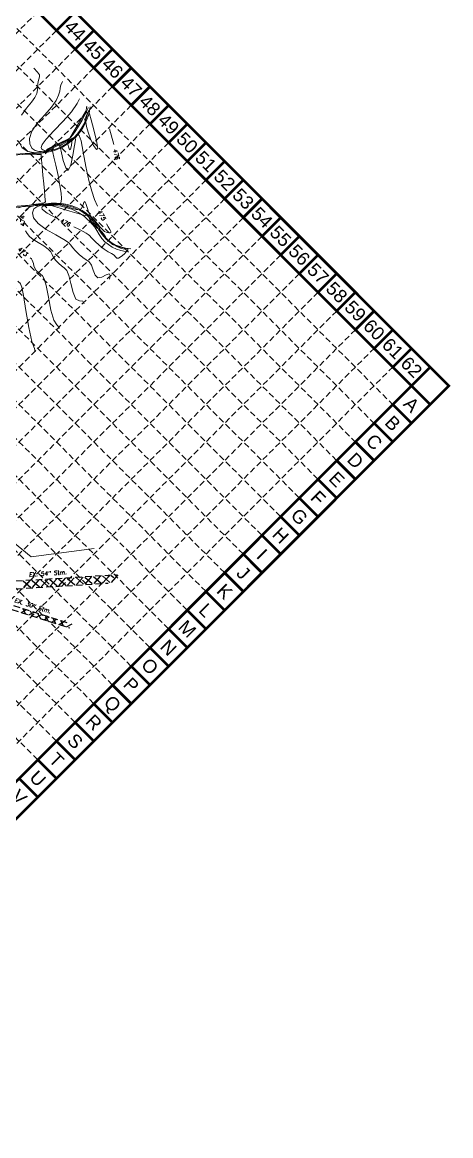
# Model space of a CAD drawing. Header units: inches. Extents: x 4334 to 5439, y 4649 to 5754.
# Drawn here: x 5196 to 5439, y 4649 to 5281 of the extents above; entities that cross this region are included whole.
import ezdxf
from ezdxf.enums import TextEntityAlignment as Align

# ---------------------------------------------------------------- set-up
doc = ezdxf.new("R2010")
doc.units = ezdxf.units.IN
doc.header["$LTSCALE"] = 30
doc.header["$MEASUREMENT"] = 0
for name, pattern in [('HIDDEN', [0.375, 0.25, -0.125]), ('HIDDEN2', [0.1875, 0.125, -0.0625]), ('PHANTOM2 Long', [1.875, 1.25, -0.125, 0.125, -0.125, 0.125, -0.125])]:
    doc.linetypes.add(name, pattern=pattern)
for name, color, linetype in [('BASE', 7, 'Continuous'), ('CURB', 6, 'Continuous'), ('EC', 15, 'Continuous'), ('GRID', 254, 'HIDDEN'), ('ROW', 1, 'PHANTOM2 Long'), ('SW_PIPE_EXIST', 7, 'HIDDEN2'), ('SW_PIPE_EXST_ANNO', 7, 'Continuous')]:
    doc.layers.add(name, color=color, linetype=linetype)
doc.styles.add('C80', font='SIMPLEX.shx', dxfattribs={"height": 0.04})
doc.styles.get("Standard").update_dxf_attribs({"font": 'ARIAL.TTF'})

msp = doc.modelspace()

# ---------------------------------------------------------------- linework, layer by layer
at = {"layer": 'BASE', "color": 9}
msp.add_line((5416.52, 5074.46), (5013.47, 4671.41), dxfattribs=at)
at = {"layer": 'BASE', "const_width": 1.5}
for points in [[(4334.64, 5329.02), (5013.47, 4650.2), (5437.73, 5074.46), (4758.91, 5753.28)], [(4355.86, 5329.02), (5013.47, 4671.41), (5416.52, 5074.46), (4758.91, 5732.07)]]:
    msp.add_lwpolyline(points, close=True, dxfattribs=at)
for points in [[(5214.99, 5275.99), (5225.6, 5286.59)], [(5225.6, 5265.38), (5236.21, 5275.99)], [(5236.21, 5254.77), (5246.81, 5265.38)], [(5246.81, 5244.17), (5257.42, 5254.77)], [(5257.42, 5233.56), (5268.02, 5244.17)], [(5268.02, 5222.95), (5278.63, 5233.56)], [(5278.63, 5212.35), (5289.24, 5222.95)], [(5289.24, 5201.74), (5299.84, 5212.35)], [(5299.84, 5191.13), (5310.45, 5201.74)], [(5310.45, 5180.53), (5321.06, 5191.13)], [(5321.06, 5169.92), (5331.66, 5180.53)], [(5331.66, 5159.31), (5342.27, 5169.92)], [(5342.27, 5148.71), (5352.88, 5159.31)], [(5352.88, 5138.1), (5363.48, 5148.71)], [(5363.48, 5127.49), (5374.09, 5138.1)], [(5374.09, 5116.89), (5384.7, 5127.49)], [(5384.7, 5106.28), (5395.3, 5116.89)], [(5395.3, 5095.68), (5405.91, 5106.28)], [(5405.91, 5085.07), (5416.52, 5095.68)], [(5416.52, 5074.46), (5427.12, 5085.07)], [(5427.12, 5063.86), (5416.52, 5074.46)], [(5427.12, 5063.86), (5437.73, 5074.46)], [(5416.52, 5053.25), (5405.91, 5063.86)], [(5405.91, 5042.64), (5395.3, 5053.25)], [(5395.3, 5032.04), (5384.7, 5042.64)], [(5384.7, 5021.43), (5374.09, 5032.04)], [(5374.09, 5010.82), (5363.48, 5021.43)], [(5363.48, 5000.22), (5352.88, 5010.82)], [(5352.88, 4989.61), (5342.27, 5000.22)], [(5342.27, 4979), (5331.66, 4989.61)], [(5331.66, 4968.4), (5321.06, 4979)], [(5321.06, 4957.79), (5310.45, 4968.4)], [(5310.45, 4947.18), (5299.84, 4957.79)], [(5299.84, 4936.58), (5289.24, 4947.18)], [(5289.24, 4925.97), (5278.63, 4936.58)], [(5278.63, 4915.36), (5268.02, 4925.97)], [(5268.02, 4904.76), (5257.42, 4915.36)], [(5257.42, 4894.15), (5246.81, 4904.76)], [(5246.81, 4883.54), (5236.21, 4894.15)], [(5236.21, 4872.94), (5225.6, 4883.54)], [(5225.6, 4862.33), (5214.99, 4872.94)], [(5214.99, 4851.72), (5204.39, 4862.33)], [(5204.39, 4841.12), (5193.78, 4851.72)]]:
    msp.add_lwpolyline(points, dxfattribs=at)
at = {"layer": 'CURB', "color": 7, "lineweight": 0}
for p, q in [((5206.2, 5206.88), (5182.19, 5205.21)), ((5206.23, 5206.38), (5182.22, 5204.72)), ((5209.14, 5206.81), (5206.23, 5206.38)), ((5183.56, 5175.58), (5208.83, 5177.63)), ((5183.6, 5175.08), (5208.87, 5177.13))]:
    msp.add_line(p, q, dxfattribs=at)
for points in [[(5207.86, 5207.39, 0.322259), (5232.66, 5228.74), (5232.79, 5229.32), (5233.83, 5231.56)], [(5253.68, 5151.89, -0.212472), (5239.12, 5163, 0.320015), (5209.23, 5177.17), (5209.14, 5176.51, -0.291303), (5237.89, 5162.56, 0.253228), (5254.08, 5150.61, 0.253228)]]:
    msp.add_lwpolyline(points, format="xyb", dxfattribs=at)
for centre, radius, start, end in [((5204.42, 5236.33), 29.9, 279.09212, 352.86658), ((5214.24, 5148.34), 29.78, 53.21428, 100.46021), ((5215.4, 5149.9), 27.84, 32.71803, 53.208), ((5257.17, 5171.8), 19.59, 200.4674, 269.83881)]:
    msp.add_arc(centre, radius, start, end, dxfattribs=at)
at = {"layer": 'EC', "color": 43, "lineweight": 0, "flags": 128}
for points in [[(5202.12, 5254.67), (5204.31, 5252.33), (5205.3, 5250.85), (5205.37, 5249.63), (5204.98, 5248.4), (5204.55, 5247.1), (5204.37, 5245.67), (5204.34, 5244.08), (5204.22, 5242.31), (5203.78, 5240.32), (5202.75, 5238.02), (5200.86, 5235.27), (5198.05, 5231.97), (5195.09, 5228.06)], [(5193.37, 5213.33), (5195.6, 5209.49), (5198.71, 5207.43), (5202, 5206.73), (5204.65, 5206.68), (5206.09, 5206.68), (5206.68, 5206.66), (5206.98, 5206.66), (5207.46, 5206.7), (5208.05, 5206.78), (5208.59, 5206.87), (5208.93, 5206.95), (5209.17, 5207.04), (5209.46, 5207.19), (5209.92, 5207.42), (5210.55, 5207.73), (5211.34, 5208.11), (5212.24, 5208.55), (5212.99, 5208.91), (5213.32, 5209.04), (5213.04, 5208.85), (5212.45, 5208.48), (5211.98, 5208.13), (5211.94, 5207.95), (5212.18, 5207.9), (5212.49, 5207.92), (5212.69, 5207.8), (5212.97, 5206.84), (5213.56, 5204.24), (5214.61, 5199.54), (5215.86, 5193.72), (5216.95, 5188.11), (5217.61, 5183.79), (5217.84, 5180.79), (5217.74, 5178.91), (5217.36, 5177.92), (5216.61, 5177.54), (5215.36, 5177.47), (5213.6, 5177.48), (5211.69, 5177.5), (5210.13, 5177.51), (5209.2, 5177.5), (5208.47, 5177.43), (5207.32, 5177.29), (5205.34, 5177.06), (5202.92, 5176.68), (5200.69, 5176.12), (5199.11, 5175.36), (5198.06, 5174.44), (5197.27, 5173.45)], [(5195.54, 5205.8), (5197.55, 5205.81), (5198.98, 5205.83), (5200.05, 5205.83), (5201.13, 5205.81), (5202.46, 5205.78), (5203.86, 5205.74), (5204.99, 5205.72), (5205.64, 5205.72), (5205.91, 5205.73), (5206.01, 5205.75), (5206.09, 5205.75), (5206.16, 5205.76), (5206.21, 5205.75), (5206.23, 5205.62), (5206.29, 5204.82), (5206.47, 5202.66), (5206.83, 5198.77), (5207.29, 5193.89), (5207.75, 5189.02), (5208.14, 5185.01), (5208.42, 5182.01), (5208.61, 5180.01), (5208.68, 5178.91), (5208.45, 5178.43), (5207.74, 5178.22), (5206.43, 5177.97), (5204.81, 5177.69), (5203.26, 5177.43), (5202.01, 5177.22), (5200.71, 5177.04), (5198.9, 5176.82), (5196.3, 5176.43), (5193.46, 5175.43)], [(5243.37, 5166.43), (5244.4, 5164.67), (5245.25, 5163.12), (5245.75, 5161.99), (5245.76, 5161.43), (5245.39, 5161.29), (5244.75, 5161.34), (5243.98, 5161.42), (5243.11, 5161.61), (5242.18, 5162.07), (5241.23, 5162.86), (5240.34, 5163.82), (5239.62, 5164.71), (5239.11, 5165.34), (5238.68, 5165.87), (5238.16, 5166.49), (5237.43, 5167.35), (5236.54, 5168.35), (5235.61, 5169.34), (5234.74, 5170.26), (5233.92, 5171.38), (5233.13, 5173.09), (5232.37, 5175.53), (5231.68, 5177.88), (5231.08, 5179.07), (5230.6, 5178.41), (5230.04, 5176.68), (5229.18, 5175.04), (5227.85, 5174.37), (5226.13, 5174.52), (5224.14, 5175.09), (5222.04, 5175.73), (5220.1, 5176.3), (5218.64, 5176.75), (5217.79, 5177.03), (5217.14, 5177.17), (5216.11, 5177.24), (5214.33, 5177.29), (5212.23, 5177.32), (5210.44, 5177.32), (5209.38, 5177.26), (5208.65, 5177.14), (5207.62, 5176.97), (5205.88, 5176.7), (5203.85, 5176.06), (5202.14, 5174.76), (5201.36, 5172.59), (5202.01, 5169.75), (5204.57, 5166.52), (5209.19, 5163.18), (5214.6, 5160.08), (5219.2, 5157.52), (5221.81, 5155.72), (5223.09, 5154.32), (5224.1, 5152.85), (5225.71, 5150.98), (5227.78, 5148.97), (5229.94, 5147.22), (5231.89, 5145.96), (5233.54, 5144.71), (5234.85, 5142.85), (5235.86, 5140.05), (5236.94, 5137.24), (5238.52, 5135.66), (5240.81, 5136.09), (5243.23, 5137.42), (5244.97, 5138.04), (5245.44, 5136.78), (5245.09, 5134.89)], [(5224.89, 5164.59), (5227.64, 5163.22), (5230.08, 5161.99), (5231.89, 5161.02), (5232.94, 5160.36), (5233.7, 5159.64), (5234.82, 5158.42), (5236.79, 5156.43), (5239.32, 5154.08), (5241.97, 5151.95), (5244.35, 5150.48), (5246.29, 5149.47), (5247.7, 5148.59), (5248.57, 5147.63), (5249.26, 5146.91), (5250.19, 5146.87), (5251.66, 5147.77), (5253.34, 5149.21), (5254.74, 5150.58), (5255.46, 5151.45), (5255.46, 5151.92), (5254.8, 5152.26), (5253.57, 5152.65), (5252.03, 5153.12), (5250.49, 5153.59), (5249.2, 5154.01), (5248.23, 5154.34), (5247.58, 5154.5), (5247.2, 5154.5), (5246.88, 5154.55), (5246.33, 5154.94), (5245.39, 5155.81), (5244.31, 5156.93), (5243.44, 5157.91), (5243.03, 5158.51), (5242.81, 5158.95), (5242.42, 5159.6), (5241.6, 5160.68), (5240.55, 5161.92), (5239.58, 5162.95), (5238.93, 5163.49), (5238.52, 5163.7), (5238.23, 5163.82), (5237.9, 5164.07), (5237.44, 5164.57), (5236.75, 5165.37), (5235.79, 5166.49), (5234.77, 5167.72), (5233.98, 5168.78), (5233.62, 5169.48), (5233.51, 5169.91), (5233.41, 5170.26), (5233.12, 5170.65), (5232.71, 5171.02), (5232.29, 5171.25), (5231.95, 5171.27), (5231.63, 5171.19), (5231.2, 5171.14), (5230.49, 5171.26), (5229.1, 5171.65), (5226.55, 5172.4), (5222.64, 5173.55), (5218.28, 5174.83), (5214.66, 5175.94), (5212.65, 5176.63), (5211.81, 5176.97), (5211.41, 5177.12), (5210.86, 5177.18), (5210.19, 5177.19), (5209.61, 5177.14), (5209.26, 5177.03), (5209.01, 5176.88), (5208.67, 5176.73), (5208.12, 5176.59), (5207.47, 5176.4), (5206.93, 5176.06), (5206.69, 5175.5), (5206.96, 5174.71), (5207.95, 5173.68), (5209.78, 5172.45), (5212.23, 5171.05), (5214.99, 5169.59)], [(5197.43, 5162.35), (5198.37, 5160.78), (5199.68, 5159.17), (5201.7, 5157.47), (5204.59, 5155.66), (5207.74, 5153.82), (5210.34, 5152.05), (5211.83, 5150.42), (5212.62, 5148.86), (5213.38, 5147.24), (5214.63, 5145.52), (5216.24, 5143.86), (5217.92, 5142.49), (5219.44, 5141.43), (5220.78, 5139.95), (5221.99, 5137.11), (5223.12, 5132.44), (5224.38, 5127.33), (5226, 5123.66), (5228.04, 5122.58), (5229.87, 5122.43), (5230.7, 5120.87)], [(5200.13, 5147.11), (5200.73, 5146.46), (5201.26, 5145.74), (5201.65, 5144.87), (5201.9, 5143.8), (5202.16, 5142.59), (5202.66, 5141.28), (5203.55, 5139.96), (5204.69, 5138.74), (5205.89, 5137.76), (5206.98, 5136.91), (5208.03, 5135.2), (5209.13, 5131.37), (5210.38, 5124.82), (5211.82, 5117.42), (5213.48, 5111.65), (5215.26, 5109.06), (5216.51, 5107.45), (5216.51, 5107.03)], [(5193.07, 5133.74), (5193.38, 5133.4), (5193.72, 5133.08), (5194.11, 5132.79), (5194.6, 5132.32), (5195.29, 5130.43), (5196.27, 5125.63), (5197.64, 5117.21), (5199.25, 5107.51), (5200.96, 5099.64), (5202.48, 5095.54), (5202.88, 5093.74)]]:
    msp.add_lwpolyline(points, dxfattribs=at)
at = {"layer": 'EC', "color": 43, "lineweight": 0}
for points in [[(5218.37, 5247.03), (5218.32, 5246.94), (5217.64, 5245.62), (5217.3, 5244.43), (5217.12, 5243.15), (5216.85, 5241.51), (5216.18, 5239.24), (5214.77, 5236.28), (5212.21, 5232.6), (5208.41, 5228.23), (5204.29, 5223.54), (5201.06, 5218.94), (5199.65, 5214.82), (5199.84, 5211.47), (5201.11, 5209.11), (5202.98, 5207.87), (5204.92, 5207.43), (5206.44, 5207.35), (5207.18, 5207.25), (5207.38, 5207.12), (5207.44, 5207.03), (5207.65, 5207), (5208.01, 5207.05), (5208.4, 5207.15), (5208.77, 5207.31), (5209.3, 5207.6), (5210.23, 5208.09), (5211.76, 5208.85), (5213.85, 5209.89), (5216.45, 5211.15), (5219.39, 5212.6), (5222.25, 5214.02), (5224.5, 5215.16), (5225.78, 5215.88), (5226.33, 5216.28), (5226.53, 5216.56), (5226.69, 5216.87), (5226.83, 5217.14), (5226.9, 5217.25), (5226.85, 5217.13), (5226.73, 5216.87), (5226.61, 5216.62), (5226.56, 5216.48), (5226.62, 5216.54), (5226.84, 5216.85), (5227.27, 5217.21), (5227.96, 5216.51), (5228.93, 5213.39), (5230.21, 5207.04), (5231.71, 5198.9), (5233.33, 5190.99), (5234.97, 5184.85), (5236.62, 5180.19), (5238.27, 5176.28)], [(5228.14, 5237.26), (5226.78, 5234.55), (5223.57, 5229.93), (5218.76, 5224.49), (5213.48, 5219.02), (5209.17, 5214.41), (5206.9, 5211.35), (5206.3, 5209.6), (5206.63, 5208.73), (5207.25, 5208.31), (5207.85, 5208.13), (5208.24, 5208.01), (5208.27, 5207.82), (5208.09, 5207.59), (5207.89, 5207.4), (5207.85, 5207.31), (5207.97, 5207.32), (5208.21, 5207.44), (5208.6, 5207.68), (5209.42, 5208.15), (5211, 5208.99), (5213.51, 5210.25), (5216.46, 5211.7), (5219.19, 5213.03), (5221.21, 5214.07), (5222.77, 5215.16), (5224.26, 5216.79), (5225.99, 5219.28), (5227.81, 5222.25), (5229.48, 5225.14), (5230.79, 5227.56), (5231.83, 5229.6), (5232.71, 5231.54), (5233.05, 5232.34)], [(5245.1, 5220.29), (5247.51, 5211.24)]]:
    msp.add_lwpolyline(points, dxfattribs=at)
msp.add_lwpolyline([(5232.29, 5233.1, 0.020742), (5231.69, 5230.31), (5222.63, 5214.95), (5209.39, 5208.54)], format="xyb", dxfattribs=at)
at = {"layer": 'EC', "color": 43, "lineweight": 0, "flags": 128}
for points in [[(5234.63, 5225.35), (5233.74, 5228.64), (5233.43, 5229.95), (5233.39, 5230.27), (5233.38, 5230.4), (5233.26, 5230.31), (5232.96, 5229.79), (5232.43, 5228.71), (5231.81, 5227.39), (5231.29, 5226.24), (5231, 5225.56), (5230.92, 5225.31), (5230.97, 5225.32), (5231.09, 5225.39), (5231.31, 5225.08), (5231.63, 5223.91), (5232.12, 5221.54), (5232.92, 5218.25), (5234.22, 5214.47), (5236.05, 5210.8), (5237.74, 5208.53), (5238.5, 5209.14), (5237.79, 5213.44), (5236.21, 5219.66), (5234.63, 5225.35)], [(5221.71, 5196.64), (5223.13, 5199.64), (5224.35, 5205.25), (5225.27, 5210.76), (5225.74, 5214), (5225.55, 5215.11), (5224.45, 5214.78), (5222.37, 5213.69), (5219.92, 5212.32), (5217.91, 5211.13), (5216.91, 5210.48), (5216.7, 5210.25), (5216.83, 5210.23), (5216.97, 5210.11), (5217.21, 5209.18), (5217.79, 5206.64), (5218.83, 5202.27), (5220.21, 5198.08), (5221.71, 5196.64)], [(5222.69, 5208.33), (5223.13, 5209.26), (5223.51, 5211), (5223.79, 5212.71), (5223.94, 5213.72), (5223.88, 5214.06), (5223.54, 5213.96), (5222.89, 5213.62), (5222.13, 5213.19), (5221.51, 5212.83), (5221.2, 5212.62), (5221.13, 5212.55), (5221.18, 5212.55), (5221.22, 5212.51), (5221.29, 5212.22), (5221.47, 5211.43), (5221.8, 5210.08), (5222.22, 5208.78), (5222.69, 5208.33)]]:
    msp.add_lwpolyline(points, close=True, dxfattribs=at)
at = {"layer": 'GRID', "color": 253, "linetype": 'HIDDEN', "ltscale": 0.45}
for p, q in [((4748.66, 5721.04), (5406.27, 5063.43)), ((4738.05, 5710.43), (5395.66, 5052.82)), ((4727.44, 5699.83), (5385.05, 5042.22)), ((4716.48, 5689.64), (5374.09, 5032.04)), ((4705.88, 5679.04), (5363.48, 5021.43)), ((4695.27, 5668.43), (5352.88, 5010.82)), ((4684.66, 5657.82), (5342.27, 5000.22)), ((4674.06, 5647.22), (5331.66, 4989.61)), ((4663.45, 5636.61), (5321.06, 4979)), ((4652.84, 5626.01), (5310.45, 4968.4)), ((4642.24, 5615.4), (5299.84, 4957.79)), ((4631.63, 5604.79), (5289.24, 4947.18)), ((4621.02, 5594.19), (5278.63, 4936.58)), ((4610.42, 5583.58), (5268.02, 4925.97)), ((4599.81, 5572.97), (5257.42, 4915.36)), ((4589.2, 5562.37), (5246.81, 4904.76)), ((4578.6, 5551.76), (5236.21, 4894.15)), ((4567.99, 5541.15), (5225.6, 4883.54)), ((4557.38, 5530.55), (5214.99, 4872.94)), ((4546.78, 5519.94), (5204.39, 4862.33)), ((5204.39, 5286.59), (4833.11, 4915.32)), ((5214.99, 5275.99), (4843.71, 4904.71)), ((5225.6, 5265.38), (4854.32, 4894.1)), ((5236.21, 5254.77), (4864.93, 4883.5)), ((5246.81, 5244.17), (4875.53, 4872.89)), ((5257.42, 5233.56), (4886.14, 4862.28)), ((5268.02, 5222.95), (4896.75, 4851.68)), ((5278.63, 5212.35), (4907.35, 4841.07)), ((5289.24, 5201.74), (4917.96, 4830.46)), ((5299.84, 5191.13), (4928.57, 4819.86)), ((5310.45, 5180.53), (4939.17, 4809.25)), ((5321.06, 5169.92), (4949.78, 4798.64)), ((5331.66, 5159.31), (4960.39, 4788.04)), ((5342.27, 5148.71), (4970.99, 4777.43)), ((5352.88, 5138.1), (4981.6, 4766.82)), ((5363.48, 5127.49), (4992.21, 4756.22)), ((5374.09, 5116.89), (5002.81, 4745.61)), ((5384.7, 5106.28), (5013.42, 4735)), ((5395.46, 5095.87), (5024.01, 4724.42)), ((5406.07, 5085.26), (5034.61, 4713.81))]:
    msp.add_line(p, q, dxfattribs=at)
at = {"layer": 'ROW', "color": 7, "lineweight": 0}
for p, q in [((5190.11, 4986.18), (5200.63, 4977.51)), ((5200.63, 4977.51), (5236.43, 4982.17))]:
    msp.add_line(p, q, dxfattribs=at)
at = {"layer": 'SW_PIPE_EXIST', "color": 5}
for p, q in [((5191.98, 4963.81), (5249.14, 4967.37)), ((5192.26, 4959.32), (5244.33, 4962.56)), ((5179.84, 4953.32), (5221.8, 4940.03)), ((5178.92, 4950.99), (5222.57, 4937.16))]:
    msp.add_line(p, q, dxfattribs=at)
at = {"layer": 'SW_PIPE_EXIST', "color": 5, "linetype": 'Continuous'}
for p, q in [((5196.14, 4963.83), (5200.38, 4960.08)), ((5196.39, 4959.83), (5200.13, 4964.08)), ((5201.13, 4964.14), (5205.37, 4960.39)), ((5201.38, 4960.15), (5205.13, 4964.39)), ((5206.12, 4964.45), (5210.36, 4960.7)), ((5206.37, 4960.46), (5210.12, 4964.7)), ((5211.11, 4964.76), (5215.35, 4961.01)), ((5211.36, 4960.77), (5215.11, 4965.01)), ((5216.1, 4965.07), (5220.34, 4961.32)), ((5216.35, 4961.08), (5220.1, 4965.32)), ((5221.09, 4965.38), (5225.34, 4961.64)), ((5221.34, 4961.39), (5225.09, 4965.63)), ((5226.08, 4965.69), (5230.33, 4961.95)), ((5226.33, 4961.7), (5230.08, 4965.94)), ((5231.08, 4966), (5235.32, 4962.26)), ((5231.32, 4962.01), (5235.07, 4966.25)), ((5236.07, 4966.31), (5240.31, 4962.57)), ((5236.31, 4962.32), (5240.06, 4966.56)), ((5241.06, 4966.62), (5245.3, 4962.88)), ((5241.3, 4962.63), (5245.05, 4966.87)), ((5246.05, 4966.93), (5247.46, 4965.69)), ((5246.29, 4962.94), (5250.04, 4967.18)), ((5194.97, 4945.9), (5198.11, 4947.53)), ((5195.73, 4948.29), (5197.36, 4945.15)), ((5199.26, 4944.55), (5202.4, 4946.17)), ((5200.02, 4946.93), (5201.65, 4943.79)), ((5203.55, 4943.19), (5206.69, 4944.81)), ((5204.31, 4945.57), (5205.94, 4942.43)), ((5207.84, 4941.83), (5210.98, 4943.45)), ((5208.6, 4944.21), (5210.23, 4941.07)), ((5212.13, 4940.47), (5215.27, 4942.1)), ((5212.89, 4942.85), (5214.52, 4939.71)), ((5216.42, 4939.11), (5219.56, 4940.74)), ((5217.18, 4941.49), (5218.8, 4938.35)), ((5220.71, 4937.75), (5223.85, 4939.38))]:
    msp.add_line(p, q, dxfattribs=at)

# ---------------------------------------------------------------- texts
at = {"layer": 'BASE'}
for s, p in [('44', (5225.6, 5275.99)), ('45', (5236.21, 5265.38)), ('46', (5246.81, 5254.77)), ('47', (5257.42, 5244.17)), ('48', (5268.02, 5233.56)), ('49', (5278.63, 5222.95)), ('50', (5289.24, 5212.35)), ('51', (5299.84, 5201.74)), ('52', (5310.45, 5191.13)), ('53', (5321.06, 5180.53)), ('54', (5331.66, 5169.92)), ('55', (5342.27, 5159.31)), ('56', (5352.88, 5148.71)), ('57', (5363.48, 5138.1)), ('58', (5374.09, 5127.49)), ('59', (5384.7, 5116.89)), ('60', (5395.3, 5106.28)), ('61', (5405.91, 5095.68)), ('62', (5416.52, 5085.07)), ('A', (5416.52, 5063.86)), ('B', (5405.91, 5053.25)), ('C', (5395.3, 5042.64)), ('D', (5384.7, 5032.04)), ('E', (5374.09, 5021.43)), ('F', (5363.48, 5010.82)), ('G', (5352.88, 5000.22)), ('H', (5342.27, 4989.61)), ('I', (5331.66, 4979)), ('J', (5321.06, 4968.4)), ('K', (5310.45, 4957.79)), ('L', (5299.84, 4947.18)), ('M', (5289.24, 4936.58)), ('N', (5278.63, 4925.97)), ('O', (5268.02, 4915.36)), ('P', (5257.42, 4904.76)), ('Q', (5246.81, 4894.15)), ('R', (5236.21, 4883.54)), ('S', (5225.6, 4872.94)), ('T', (5214.99, 4862.33)), ('U', (5204.39, 4851.72)), ('V', (5193.78, 4841.12))]:
    msp.add_text(s, height=7.5, rotation=315, dxfattribs=at).set_placement(p, align=Align.MIDDLE_CENTER)
at = {"layer": 'EC', "color": 43, "lineweight": 0, "style": 'C80', "oblique": 8}
for s, rotation, p in [('476', 284.71635, (5248.91, 5205.88)), ('475', 297.53436, (5240.67, 5171.28)), ('474', 92.95541, (5195.81, 5167.82)), ('476', 333.34462, (5219.93, 5167.06)), ('473', 319.18326, (5195.84, 5150.62))]:
    msp.add_text(s, height=2.4, rotation=rotation, dxfattribs=at).set_placement(p, align=Align.MIDDLE_CENTER)
at = {"layer": 'SW_PIPE_EXST_ANNO', "color": 5, "lineweight": 0, "style": 'C80', "oblique": 8}
for s, rotation, p in [('EX. 54" Stm.', 3.9598, (5210.04, 4968.06)), ('EX. 30" Stm. ', 342.50635, (5202.34, 4949.48))]:
    msp.add_text(s, height=2.4, rotation=rotation, dxfattribs=at).set_placement(p, align=Align.MIDDLE)

doc.saveas('drawing.dxf')
